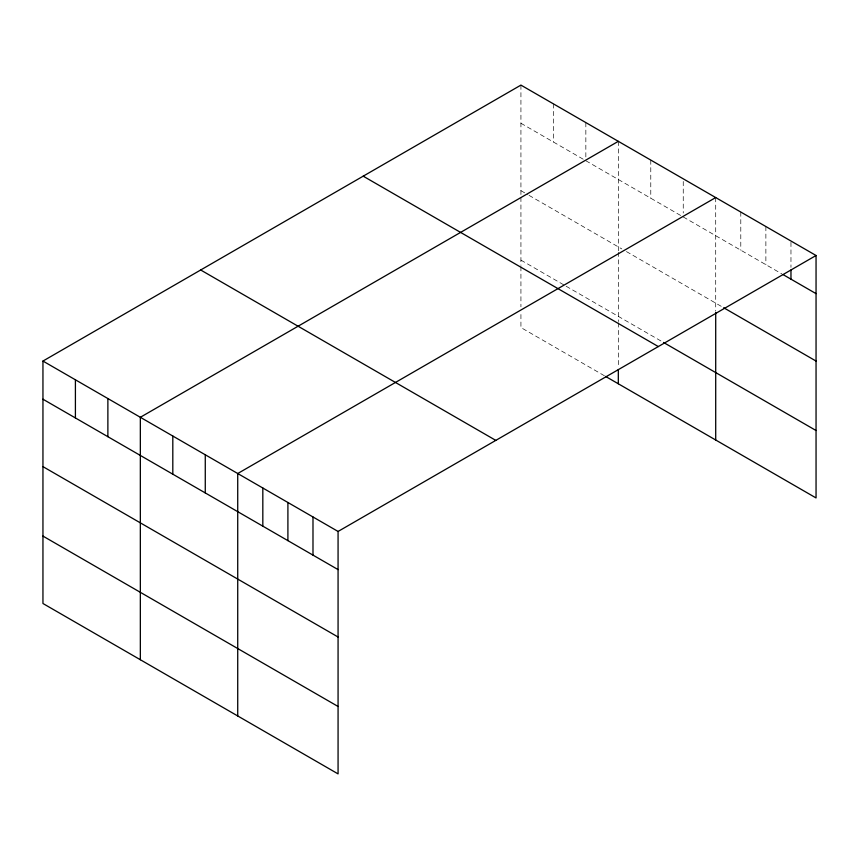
<?xml version="1.0" encoding="UTF-8"?>
<svg xmlns="http://www.w3.org/2000/svg" width="859" height="859" viewBox="0 0 859 859"><rect width="100%" height="100%" fill="white"/><g stroke="black" fill="none" stroke-linecap="round" stroke-linejoin="round"><path stroke-width="0.64" stroke-dasharray="4.29 3.22" d="M520.93 123.256L583.529 159.398M585.849 160.74L680.929 215.63M683.249 216.962L781.84 273.892M520.93 190.666L527.877 194.692M529.037 195.358L621.798 248.906M626.436 251.58L722.548 307.082M520.93 260.127L564.986 285.564M566.145 286.24L662.375 341.796M604.403 375.748L520.93 327.547L520.93 311.989M790.967 242.324L790.967 267.321M765.874 226.529L765.874 264.679M740.791 212.044L740.791 250.194M715.708 197.559L715.708 311.141M683.249 181.453L683.249 213.021M650.778 160.075L650.778 198.225M618.319 141.338L618.319 250.903M618.319 252.245L618.319 321.545M618.319 322.844L618.319 366.922M585.849 122.59L585.849 158.11M553.389 103.853L553.389 141.993M520.93 85.105L520.93 196.013M520.93 197.345L520.93 265.313M520.93 266.612L520.93 306.803"/><path stroke-width="1.29" d="M816.05 255.499L338.07 531.453L338.07 773.895L42.95 603.501L42.95 361.059L520.93 85.105L816.05 255.499L816.05 497.941L605.563 376.414M618.319 141.338L140.339 417.291L140.339 659.733M715.708 197.559L237.728 473.524L237.728 715.966M782.979 274.547L816.05 293.638M723.686 307.737L816.05 361.059M663.535 342.462L816.05 430.52M363.196 176.17L658.316 346.564M200.684 269.994L495.804 440.388M42.95 361.059L338.07 531.453M42.95 399.21L338.07 569.603M42.95 466.63L338.07 637.013M42.95 536.091L338.07 706.474M790.967 269.951L790.967 279.154M715.708 312.483L715.708 440.001M618.319 369.52L618.319 383.78M312.987 516.968L312.987 555.118M287.905 502.483L287.905 540.633M262.822 487.998L262.822 526.148M205.269 454.776L205.269 492.926M172.809 436.028L172.809 474.179M107.88 398.544L107.88 436.694M75.409 379.807L75.409 417.957"/></g></svg>
